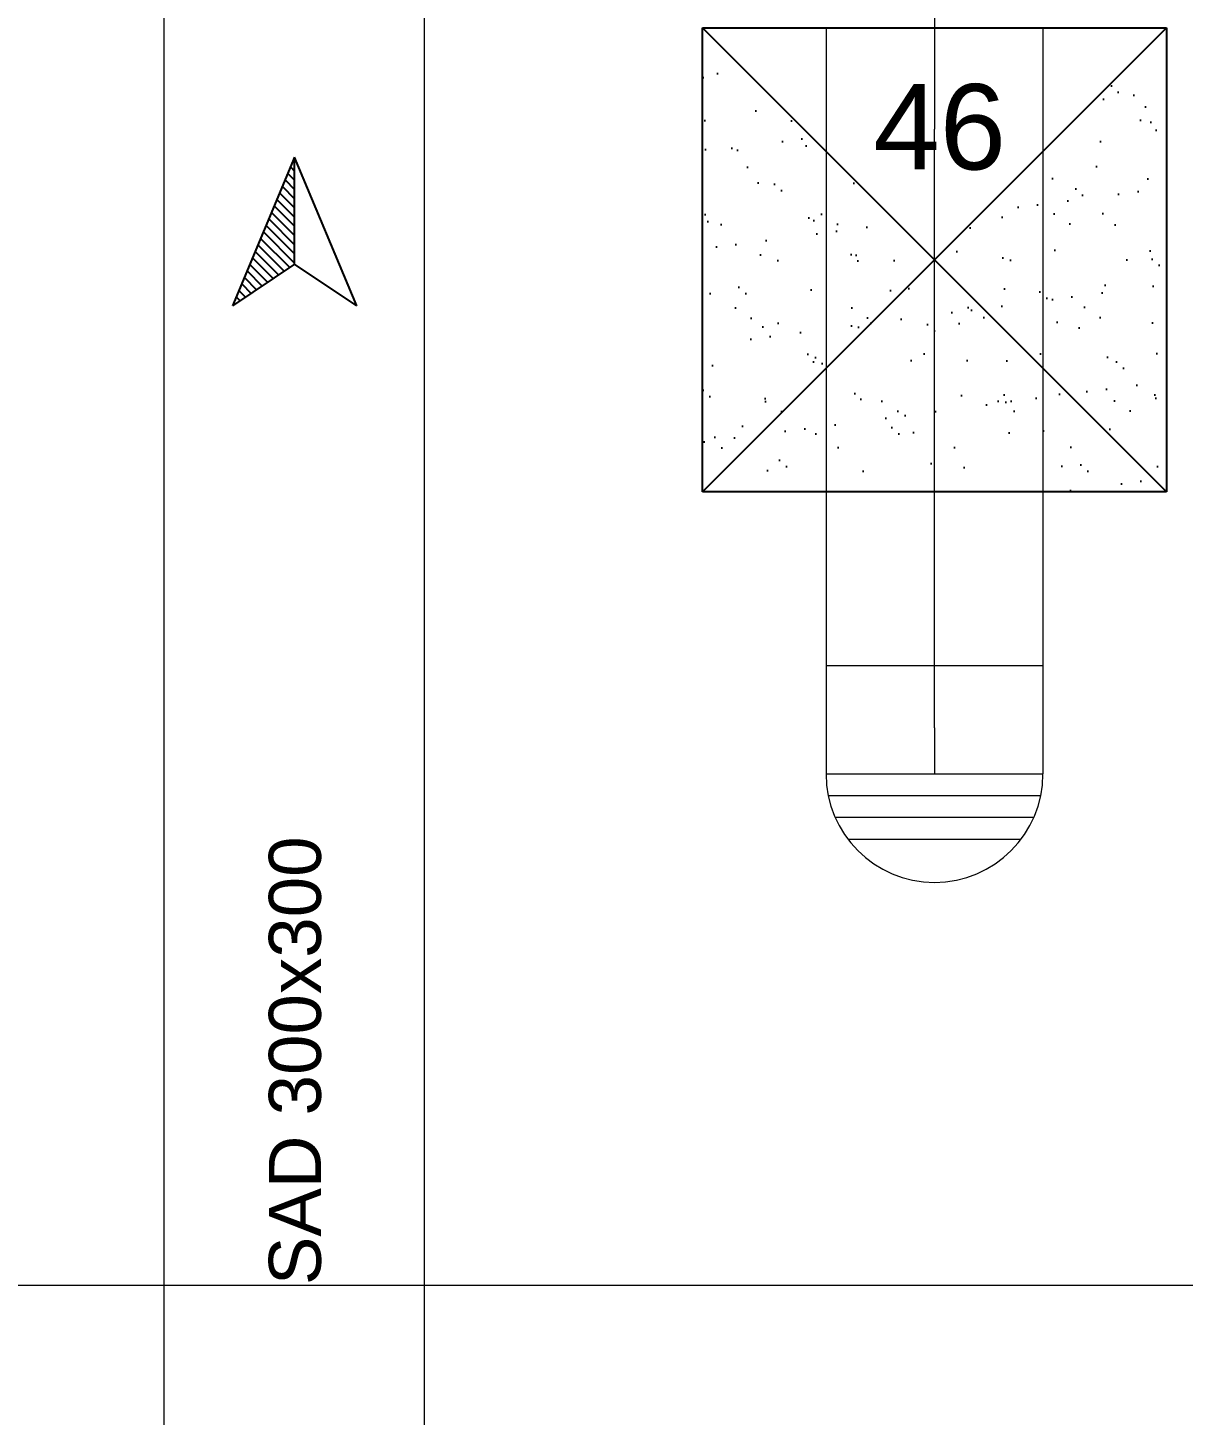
# Model space of a CAD drawing. Extents: x -57174 to 10055, y -18330 to 89882.
# Drawn here: x -31450 to -30118, y 70271 to 71870 of the extents above; entities that cross this region are included whole.
import ezdxf
from ezdxf.enums import TextEntityAlignment as Align

# ---------------------------------------------------------------- set-up
doc = ezdxf.new("R2010")
doc.units = 0
doc.header["$LTSCALE"] = 50
doc.header["$MEASUREMENT"] = 0
doc.layers.get('0').update_dxf_attribs({"color": 8, "linetype": 'CONTINUOUS'})
for name, color, linetype in [('DIFF SUPPLY', 1, 'CONTINUOUS'), ('Direction Arrow', 3, 'CONTINUOUS'), ('duct size', 7, 'CONTINUOUS'), ('SUPPLY', 6, 'CONTINUOUS'), ('WALL', 8, 'CONTINUOUS'), ('XREF-ARCH', 8, 'CONTINUOUS')]:
    doc.layers.add(name, color=color, linetype=linetype)
doc.styles.add('ARIAL', font='arial.ttf')
doc.styles.add('STYLE1', font='arial.ttf')

# ---------------------------------------------------------------- blocks, each defined once
blk = doc.blocks.new('12')
h = blk.add_hatch()
h.set_pattern_fill('AR-SAND', color=256, scale=43.045977, style=0)
h.set_pattern_definition([(37.5, (34246.76, 4040.09), (-2.71161, 82.942012), [0, -65.429885, 0, -73.17816, 0, -69.949713]), (7.5, (34246.76, 4040.09), (76.18177, 121.482035), [0, -35.2977, 0, -58.972988, 0, -22.599138]), (327.5, (34193.81, 4040.09), (134.05128, 0.2436), [0, -21.52299, 0, -77.48276, 0, -101.158046]), (317.5, (34193.81, 4040.09), (129.40166, 37.7804), [0, -10.761494, 0, -50.794253, 0, -58.11207])])
h.paths.add_polyline_path([(-36234.1, 134727.4), (-35966.6, 134994.9), (-36234.1, 135262.4)])
h.paths.add_polyline_path([(-35966.6, 134994.9), (-36234.1, 134727.4), (-35699.1, 134727.4)])
h.paths.add_polyline_path([(-35699.1, 135262.4), (-35966.6, 134994.9), (-35699.1, 134727.4)])
for p, q in [((-36234.1, 135262.4), (-35699.1, 135262.4)), ((-36234.1, 134727.4), (-36234.1, 135262.4)), ((-35699.1, 135262.4), (-36234.1, 134727.4)), ((-36234.1, 135262.4), (-35699.1, 134727.4)), ((-35699.1, 135262.4), (-35699.1, 134727.4)), ((-35699.1, 134727.4), (-36234.1, 134727.4))]:
    blk.add_line(p, q)
at = {"style": 'STYLE1'}
blk.add_text('46', height=98.39, dxfattribs=at).set_placement((-35960.6, 135099, 0), align=Align.CENTER)
blk = doc.blocks.new('PLAN')
at = {"layer": 'WALL', "lineweight": 0}
blk.add_line((8087.5, 10075), (11825, 10075), dxfattribs=at)
blk = doc.blocks.new('AROW-flat-4')
h = blk.add_hatch()
h.set_pattern_fill('ACET-2D-ANSI31,_O', color=256, scale=120.173837, angle=90)
h.set_pattern_definition([(135, (31142.328, -71659.527), (-10.621967, -10.621967), [])])
h.paths.add_polyline_path([(-143.1, -219.8), (0, -123.5), (0, 123.5)])
for p, q in [((0, 123.5, -3650), (-143.1, -219.8, -3650)), ((143.1, -219.8, -3650), (0, 123.5, -3650)), ((0, -123.5, -3650), (0, 123.5, -3650)), ((0, -123.5, -3650), (-143.1, -219.8, -3650)), ((143.1, -219.8, -3650), (0, -123.5, -3650))]:
    blk.add_line(p, q)

msp = doc.modelspace()

# ---------------------------------------------------------------- linework, layer by layer
at = {"layer": 'SUPPLY', "lineweight": 0}
for p, q in [((-30404.9, 72259.6), (-30404.9, 71753.2)), ((-30529.9, 71870.2), (-30529.9, 71335.2)), ((-30279.9, 71870.2), (-30279.9, 71335.2)), ((-30404.9, 71603.3), (-30404.9, 71753.3)), ((-30404.9, 71063.3), (-30404.9, 71602.7)), ((-30529.9, 71335.2), (-30529.9, 71010.2)), ((-30279.9, 71335.2), (-30279.9, 71010.2)), ((-30529.9, 71135.2), (-30279.9, 71135.2)), ((-30404.9, 71063.3), (-30404.9, 71010.2)), ((-30529.9, 71010.2), (-30279.9, 71010.2)), ((-30527.4, 70985.2), (-30282.4, 70985.2)), ((-30519.4, 70960.2), (-30290.3, 70960.2)), ((-30504.9, 70935.2), (-30304.9, 70935.2))]:
    msp.add_line(p, q, dxfattribs=at)
at = {"layer": 'SUPPLY', "lineweight": 0, "elevation": 2902.1, "flags": 128}
msp.add_lwpolyline([(-31292.6, 70066.9), (-31292.6, 73442.4), (-30992.9, 73442.4), (-30992.9, 70066.9)], dxfattribs=at)
at = {"layer": 'SUPPLY', "lineweight": 0}
msp.add_arc((-30404.9, 71010.2), 125, 180.0148, 359.9852, dxfattribs=at)

# ---------------------------------------------------------------- block references
at = {"layer": 'DIFF SUPPLY', "lineweight": 0}
msp.add_blockref('12', (5561.7, -63392.1, 3003.8), dxfattribs=at)
at = {"layer": 'Direction Arrow', "lineweight": 0, "xscale": 0.5, "yscale": 0.5, "zscale": 0.5}
msp.add_blockref('AROW-flat-4', (-31142.3, 71659.5, 3650), dxfattribs=at)
at = {"layer": 'XREF-ARCH', "lineweight": 0}
msp.add_blockref('PLAN', (-40398.6, 60346), dxfattribs=at)

# ---------------------------------------------------------------- texts
at = {"layer": 'duct size', "lineweight": 0, "insert": (-31172, 70421), "char_height": 60, "width": 1102.594, "attachment_point": 1, "rotation": 90, "style": 'ARIAL'}
msp.add_mtext('SAD 300x300', dxfattribs=at)

doc.saveas('drawing.dxf')
